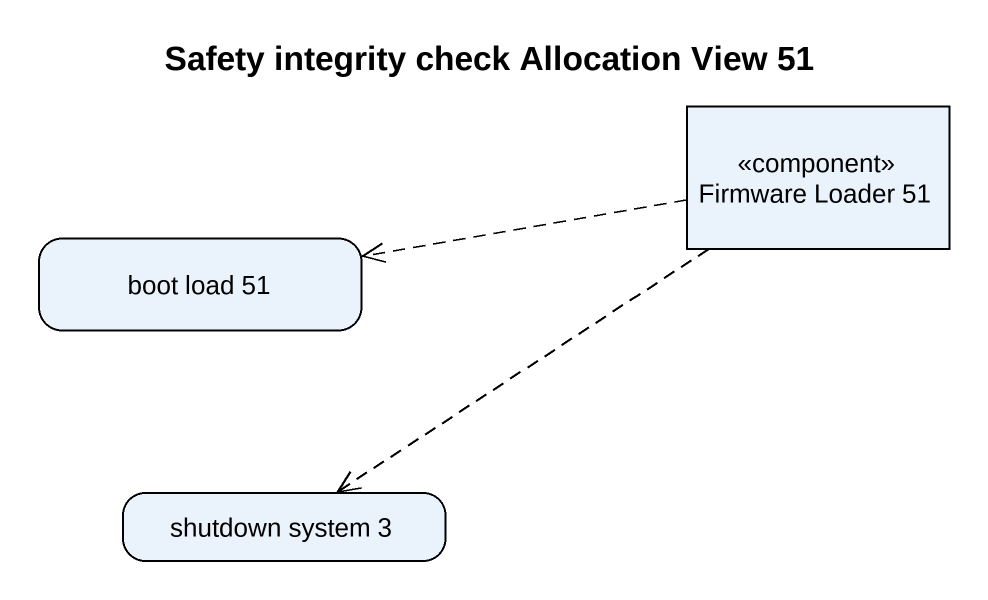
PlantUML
@startuml
title Safety integrity check Allocation View 51
hide empty description
state "Firmware Loader 51" as Firmware_Loader_51 <<component>>
state "boot load 51" as boot_load_51
state "shutdown system 3" as shutdown_system_3
Firmware_Loader_51 -left[dashed]-> boot_load_51
Firmware_Loader_51 -[dashed]-> shutdown_system_3
@enduml
